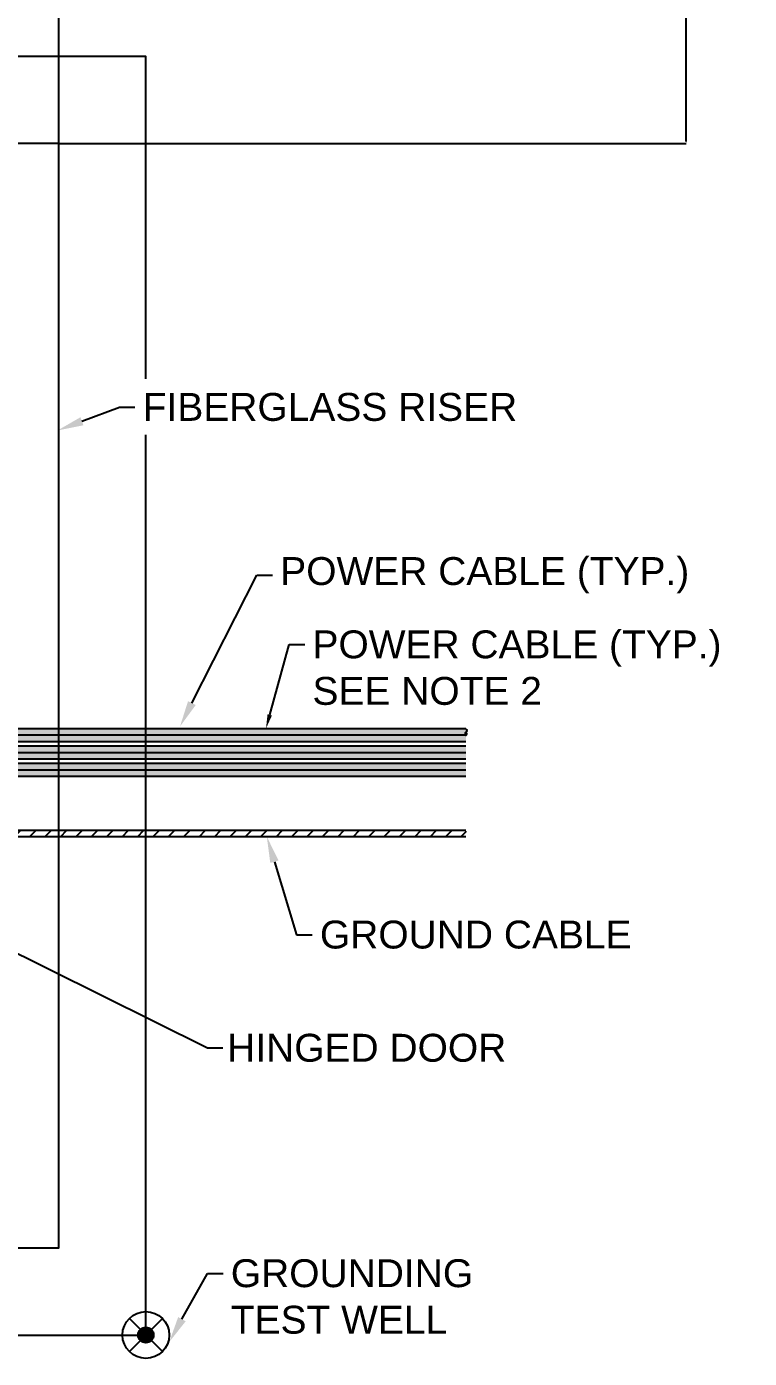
# Model space of a CAD drawing. Header units: feet. Extents: x -208 to 2089, y -974 to 342.
# Drawn here: x 303.8 to 345.2, y 194.8 to 271.2 of the extents above; entities that cross this region are included whole.
import ezdxf
from ezdxf import colors
from ezdxf.entities.mleader import LeaderData, LeaderLine
from ezdxf.math import Vec2, Vec3

# ---------------------------------------------------------------- set-up
doc = ezdxf.new("R2010")
doc.units = ezdxf.units.FT
doc.header["$MEASUREMENT"] = 0
doc.layers.get('Defpoints').update_dxf_attribs({"color": 5})
for name, color, linetype in [('E-CABL-ACF', 1, 'AC_CABLE_FEEDER'), ('E-DETL-6', 7, 'Continuous'), ('E-EQPM-ENCL', 8, 'Continuous'), ('E-GRND', 3, 'Continuous'), ('G-ANNO-TEXT', 1, 'Continuous')]:
    doc.layers.add(name, color=color, linetype=linetype)
doc.styles.add('NEI-A', font='arial.ttf', dxfattribs={"height": 0.1})
doc.linetypes.add('AC_CABLE_FEEDER', pattern='A,0.2,-0.05,0,-0.05,0.2,-0.12,["ACF",Standard,S=0.1,R=0,X=-0.05,Y=-0.05],-0.3,0.2,-0.05,0,-0.05', length=1.22)
doc.dimstyles.new('NEI-A', dxfattribs={"dimtxt": 0.1, "dimasz": 0.125, "dimexe": 0.0625, "dimexo": 0.0625, "dimgap": 0.0625, "dimtad": 0, "dimtih": 1, "dimtoh": 1, "dimdec": 4, "dimzin": 3, "dimdsep": 46, "dimlunit": 4, "dimtxsty": 'NEI-A', "dimcen": 0, "dimclrt": 256, "dimadec": 0, "dimazin": 0, "dimtfac": 0.75, "dimtdec": 4, "dimtofl": 0, "dimtmove": 0, "dimatfit": 3, "dimfxl": 1, "dimtfill": 2, "dimtfillclr": 256, "dimfrac": 1, "dimtolj": 1, "dimtzin": 0, "dimarcsym": 0})
pattern_1 = [(45, (134.6341, 12.97836), (-0.4419417, 0.4419417), [])]

# ---------------------------------------------------------------- blocks, each defined once
blk = doc.blocks.new('*D33')
at = {"layer": 'Defpoints', "color": 0, "transparency": 16777216}
for p in [(341.618, 300.457), (341.618, 264.457), (341.618, 264.457)]:
    blk.add_point(p, dxfattribs=at)
at = {"layer": 'G-ANNO-TEXT', "color": 0, "lineweight": -2, "transparency": 16777216}
for p, q in [((341.618, 300.332), (341.618, 283.175)), ((341.618, 264.582), (341.618, 281.739))]:
    blk.add_line(p, q, dxfattribs=at)
at = {"layer": 'G-ANNO-TEXT', "color": 0, "transparency": 16777216}
for points in [[(341.597, 300.332), (341.639, 300.332), (341.618, 300.457)], [(341.597, 264.582), (341.639, 264.582), (341.618, 264.457)]]:
    blk.add_solid(points, dxfattribs=at)
at = {"layer": 'G-ANNO-TEXT', "transparency": 16777216, "insert": (341.618, 282.457), "char_height": 0.1, "attachment_point": 5, "style": 'NEI-A', "bg_fill": 1, "box_fill_scale": 1.25, "bg_fill_color": 256, "bg_fill_transparency": 0}
blk.add_mtext('\\A1;{\\H10x;(TYP.) 3\'-0"}', dxfattribs=at)

msp = doc.modelspace()

# ---------------------------------------------------------------- hatches: boundary and pattern name
at = {"layer": 'E-CABL-ACF', "linetype": 'Continuous'}
h = msp.add_hatch(color=252, dxfattribs=at)
h.dxf.hatch_style = 1
h.paths.add_polyline_path([(328.979, 228.92709), (231.82227, 228.92709, -0.26270262), (227.71161, 231.30394), (227.0228, 231.30394), (227.0228, 231.16653), (226.93004, 231.16653, 0.27629079), (231.8185, 228.17709), (328.979, 228.17709)])
h = msp.add_hatch(color=252, dxfattribs=at)
h.dxf.hatch_style = 1
h.paths.add_polyline_path([(328.979, 229.92709), (258.55527, 229.92709, -0.19331421), (255.22816, 231.30394), (254.22208, 231.30394, 0.22724695), (258.55149, 229.17709), (328.979, 229.17709)])
h = msp.add_hatch(color=252, dxfattribs=at)
h.dxf.hatch_style = 1
h.paths.add_polyline_path([(328.979, 230.92709), (285.04937, 230.92709, -0.09712925), (283.22873, 231.30394), (281.73689, 231.30394, 0.16062325), (285.0456, 230.17709), (328.979, 230.17709)])
at = {"layer": 'E-DETL-6'}
h = msp.add_hatch(dxfattribs=at)
h.set_pattern_fill('ANSI31', color=64, scale=5)
h.set_pattern_definition(pattern_1)
edge = h.paths.add_edge_path()
edge.add_arc((329.0464, 224.81018), 0.11546, 125.7114329, 234.2885671, ccw=False)
edge.add_arc((328.91161, 224.99768), 0.11546, 305.7114329, 414.2885671)
edge.add_line((328.97901, 225.09143), (284.24565, 225.09143))
edge.add_line((284.24565, 225.09143), (284.24565, 224.71643))
edge.add_line((284.24565, 224.71643), (328.97901, 224.71643))
h = msp.add_hatch(dxfattribs=at)
h.set_pattern_fill('ANSI31', color=64, scale=5)
h.set_pattern_definition(pattern_1)
edge = h.paths.add_edge_path()
edge.add_arc((329.0464, 224.81018), 0.11546, 125.7114329, 234.2885671, ccw=False)
edge.add_arc((328.91161, 224.99768), 0.11546, 305.7114329, 414.2885671)
edge.add_line((328.97901, 225.09143), (284.24565, 225.09143))
edge.add_line((284.24565, 225.09143), (284.24565, 224.71643))
edge.add_line((284.24565, 224.71643), (328.97901, 224.71643))
at = {"layer": 'E-GRND', "linetype": 'Continuous'}
h = msp.add_hatch(color=256, dxfattribs=at)
edge = h.paths.add_edge_path()
edge.add_arc((310.61772, 196.14176), 0.44643, 0, 360)
h = msp.add_hatch(color=256, dxfattribs=at)
edge = h.paths.add_edge_path()
edge.add_arc((310.61772, 196.14176), 0.44643, 0, 360)

# ---------------------------------------------------------------- linework, layer by layer
at = {"layer": 'Defpoints', "linetype": 'Continuous', "flags": 128}
for points in [[(226.73475, 232.9212, 0.36485497), (231.82035, 228.55209), (328.979, 228.55209)], [(253.73475, 232.9212, 0.30939879), (258.55334, 229.55209), (328.979, 229.55209)], [(280.73475, 232.9212, 0.25122551), (285.04745, 230.55209), (328.979, 230.55209)]]:
    msp.add_lwpolyline(points, format="xyb", dxfattribs=at)
at = {"layer": 'E-CABL-ACF', "linetype": 'Continuous', "flags": 128}
for points in [[(226.93004, 231.16653, 0.27629079), (231.8185, 228.17709), (328.979, 228.17709)], [(227.71161, 231.30394, 0.26270262), (231.82227, 228.92709), (328.979, 228.92709)], [(254.22208, 231.30394, 0.22724695), (258.55149, 229.17709), (328.979, 229.17709)], [(255.22816, 231.30394, 0.19331421), (258.55527, 229.92709), (328.979, 229.92709)], [(281.73689, 231.30394, 0.16062325), (285.0456, 230.17709), (328.979, 230.17709)], [(283.22873, 231.30394, 0.09712925), (285.04937, 230.92709), (328.979, 230.92709)]]:
    msp.add_lwpolyline(points, format="xyb", dxfattribs=at)
at = {"layer": 'E-DETL-6', "color": 64, "linetype": 'Continuous', "flags": 128}
msp.add_lwpolyline([(328.97901, 230.89422, -0.51270153), (328.97901, 230.70672, 0.51270153), (328.97901, 230.51922, 0.51270153), (328.97901, 230.70672, -0.51270153)], format="xyb", dxfattribs=at)
msp.add_lwpolyline([(328.97901, 224.71643), (284.24565, 224.71643), (284.24565, 225.09143), (328.97901, 225.09143)], dxfattribs=at)
msp.add_lwpolyline([(328.97901, 224.71643), (284.24565, 224.71643), (284.24565, 225.09143), (328.97901, 225.09143)], dxfattribs=at)
at = {"layer": 'E-EQPM-ENCL'}
msp.add_lwpolyline([(192.32006, 201.14176), (305.61772, 201.14176), (305.61772, 264.4566), (192.32006, 264.4566)], close=True, dxfattribs=at)
at = {"layer": 'E-GRND'}
msp.add_lwpolyline([(187.32006, 196.14176), (310.61772, 196.14176), (310.61772, 269.4566), (187.32006, 269.4566)], close=True, dxfattribs=at)
for points in [[(309.6707, 195.19475), (311.56474, 197.08878)], [(311.56474, 195.19475), (309.6707, 197.08878)], [(309.6707, 195.19475), (311.56474, 197.08878)], [(311.56474, 195.19475), (309.6707, 197.08878)]]:
    msp.add_lwpolyline(points, dxfattribs=at)
at = {"layer": 'E-GRND', "linetype": 'Continuous'}
for radius in [1.33929, 0.44643, 0.44643]:
    msp.add_circle((310.61772, 196.14176), radius, dxfattribs=at)
at = {"layer": 'G-ANNO-TEXT', "flags": 128}
for points in [[(305.61772, 264.4566), (305.61772, 300.4566)], [(305.61772, 264.4566), (341.61772, 264.4566)]]:
    msp.add_lwpolyline(points, dxfattribs=at)

# ---------------------------------------------------------------- dimensions: what is measured, and where the dimension line sits
at = {"layer": 'G-ANNO-TEXT'}
dim = msp.add_linear_dim(base=(341.61772, 264.4566), p1=(341.61772, 300.4566), p2=(341.61772, 264.4566), angle=270, text='{\\H10x;(TYP.) <>}', dimstyle='NEI-A', dxfattribs=at)
dim.commit()
dim.dimension.update_dxf_attribs({"geometry": '*D33', "text_midpoint": (341.61772, 282.4566)})

# ---------------------------------------------------------------- next in the draw order: leaders
ml = msp.add_multileader_mtext('Standard', dxfattribs=at)
ml.set_content('POWER CABLE (TYP.)\\PSEE NOTE 2', color=256, style='NEI-A')
ml.set_leader_properties()
ml.build(insert=Vec2(0, 0))
ml.multileader.update_dxf_attribs({"dogleg_length": 0.125, "arrow_head_size": 0.8})
ctx = ml.context
ctx.base_point, ctx.char_height, ctx.arrow_head_size, ctx.landing_gap_size, ctx.plane_origin = Vec3(319.73025, 235.7299), 1.6, 0.8, 0.44643, Vec3(290.1971, 231.43371)
notes = []
notes.append((ctx, [(0, (1, 1, 0), (318.8374, 235.7299), (1, 0), 0.89286, [(0, [(317.51204, 230.92709)], 0, [])])]))
ctx.mtext.insert, ctx.mtext.width, ctx.mtext.defined_height, ctx.mtext.flow_direction = Vec3(320.17668, 236.54355), 23.9165541, 4.86671, 5
ctx.mtext.has_bg_fill, ctx.mtext.bg_color, ctx.mtext.bg_scale_factor, ctx.mtext.bg_transparency, ctx.mtext.use_window_bg_color = 1, -1073741824, 1.5, 0, 1
ml = msp.add_multileader_mtext('Standard', dxfattribs=at)
ml.set_content('HINGED DOOR', color=256, style='NEI-A')
ml.set_leader_properties()
ml.build(insert=Vec2(0, 0))
ml.multileader.update_dxf_attribs({"dogleg_length": 0.125, "arrow_head_size": 1.5})
ctx = ml.context
ctx.base_point, ctx.char_height, ctx.arrow_head_size, ctx.landing_gap_size, ctx.plane_origin = Vec3(315.04002, 212.59892), 1.6, 1.5, 0.44643, Vec3(346.60021, 191.89642)
ctx.text_align_type = 2
notes.append((ctx, [(1, (1, 1, 0), (314.14717, 212.59892), (1, 0), 0.89286, [(0, [(291.85489, 223.66594)], 0, [])])]))
ctx.mtext.insert, ctx.mtext.defined_height, ctx.mtext.alignment, ctx.mtext.flow_direction = Vec3(331.29873, 213.41256), 1.69271, 3, 5
ctx.mtext.has_bg_fill, ctx.mtext.bg_color, ctx.mtext.bg_scale_factor, ctx.mtext.bg_transparency, ctx.mtext.use_window_bg_color = 1, -1073741824, 1.5, 0, 1
ml = msp.add_multileader_mtext('Standard', dxfattribs=at)
ml.set_content('GROUNDING TEST WELL', color=256, style='NEI-A')
ml.set_leader_properties()
ml.build(insert=Vec2(0, 0))
ml.multileader.update_dxf_attribs({"dogleg_length": 0.125, "arrow_head_size": 1.5})
ctx = ml.context
ctx.base_point, ctx.char_height, ctx.arrow_head_size, ctx.landing_gap_size, ctx.plane_origin = Vec3(315.04368, 199.6722), 1.6, 1.5, 0.44643, Vec3(291.20402, 175.15421)
notes.append((ctx, [(0, (1, 1, 0), (314.15083, 199.6722), (1, 0), 0.89286, [(0, [(311.95512, 195.73754)], 0, [])])]))
ctx.mtext.insert, ctx.mtext.width, ctx.mtext.defined_height, ctx.mtext.flow_direction = Vec3(315.49011, 200.48584), 18.2069807, 5.87122, 5
ctx.mtext.has_bg_fill, ctx.mtext.bg_color, ctx.mtext.bg_scale_factor, ctx.mtext.bg_transparency, ctx.mtext.use_window_bg_color = 1, -1073741824, 1.5, 0, 1
for ctx, leaders in notes:
    for number, flags, end, landing, length, lines in leaders:
        leader = LeaderData()
        leader.index, (leader.has_last_leader_line, leader.has_dogleg_vector, leader.attachment_direction) = number, flags
        leader.last_leader_point, leader.dogleg_vector, leader.dogleg_length = Vec3(end), Vec3(landing), length
        for number, points, colour, breaks in lines:
            line = LeaderLine()
            line.index, line.vertices, line.color, line.breaks = number, Vec3.list(points), colors.encode_raw_color(colour), breaks
            leader.lines.append(line)
        ctx.leaders.append(leader)

# ---------------------------------------------------------------- next in the draw order: hatches: boundary and pattern name
at = {"layer": 'E-CABL-ACF', "linetype": 'Continuous'}
h = msp.add_hatch(color=252, dxfattribs=at)
h.dxf.hatch_style = 1
h.paths.add_polyline_path([(328.979, 228.92709), (231.82227, 228.92709, -0.26270262), (227.71161, 231.30394), (227.0228, 231.30394), (227.0228, 231.16653), (226.93004, 231.16653, 0.27629079), (231.8185, 228.17709), (328.979, 228.17709)])
h = msp.add_hatch(color=252, dxfattribs=at)
h.dxf.hatch_style = 1
h.paths.add_polyline_path([(328.979, 229.92709), (258.55527, 229.92709, -0.19331421), (255.22816, 231.30394), (254.22208, 231.30394, 0.22724695), (258.55149, 229.17709), (328.979, 229.17709)])
h = msp.add_hatch(color=252, dxfattribs=at)
h.dxf.hatch_style = 1
h.paths.add_polyline_path([(328.979, 230.92709), (285.04937, 230.92709, -0.09712925), (283.22873, 231.30394), (281.73689, 231.30394, 0.16062325), (285.0456, 230.17709), (328.979, 230.17709)])

# ---------------------------------------------------------------- next in the draw order: linework, layer by layer
at = {"layer": 'Defpoints', "linetype": 'Continuous', "flags": 128}
for points in [[(226.73475, 232.9212, 0.36485497), (231.82035, 228.55209), (328.979, 228.55209)], [(253.73475, 232.9212, 0.30939879), (258.55334, 229.55209), (328.979, 229.55209)], [(280.73475, 232.9212, 0.25122551), (285.04745, 230.55209), (328.979, 230.55209)]]:
    msp.add_lwpolyline(points, format="xyb", dxfattribs=at)
at = {"layer": 'E-CABL-ACF', "linetype": 'Continuous', "flags": 128}
for points in [[(226.93004, 231.16653, 0.27629079), (231.8185, 228.17709), (328.979, 228.17709)], [(227.71161, 231.30394, 0.26270262), (231.82227, 228.92709), (328.979, 228.92709)], [(254.22208, 231.30394, 0.22724695), (258.55149, 229.17709), (328.979, 229.17709)], [(255.22816, 231.30394, 0.19331421), (258.55527, 229.92709), (328.979, 229.92709)], [(281.73689, 231.30394, 0.16062325), (285.0456, 230.17709), (328.979, 230.17709)], [(283.22873, 231.30394, 0.09712925), (285.04937, 230.92709), (328.979, 230.92709)]]:
    msp.add_lwpolyline(points, format="xyb", dxfattribs=at)
at = {"layer": 'E-DETL-6', "color": 64, "linetype": 'Continuous', "flags": 128}
msp.add_lwpolyline([(328.97901, 230.89422, -0.51270153), (328.97901, 230.70672, 0.51270153), (328.97901, 230.51922, 0.51270153), (328.97901, 230.70672, -0.51270153)], format="xyb", dxfattribs=at)
at = {"layer": 'E-EQPM-ENCL'}
msp.add_lwpolyline([(192.32006, 201.14176), (305.61772, 201.14176), (305.61772, 264.4566), (192.32006, 264.4566)], close=True, dxfattribs=at)
at = {"layer": 'E-GRND'}
msp.add_lwpolyline([(187.32006, 196.14176), (310.61772, 196.14176), (310.61772, 269.4566), (187.32006, 269.4566)], close=True, dxfattribs=at)
at = {"layer": 'E-GRND', "linetype": 'Continuous'}
msp.add_circle((310.61772, 196.14176), 1.33929, dxfattribs=at)

# ---------------------------------------------------------------- next in the draw order: leaders
at = {"layer": 'G-ANNO-TEXT'}
ml = msp.add_multileader_mtext('Standard', dxfattribs=at)
ml.set_content('GROUND CABLE', color=256, style='NEI-A')
ml.set_leader_properties()
ml.build(insert=Vec2(0, 0))
ml.multileader.update_dxf_attribs({"dogleg_length": 0.125, "arrow_head_size": 1.5})
ctx = ml.context
ctx.base_point, ctx.char_height, ctx.arrow_head_size, ctx.landing_gap_size, ctx.plane_origin = Vec3(320.15711, 219.09101), 1.6, 1.5, 0.44643, Vec3(289.34894, 198.98612)
notes = []
notes.append((ctx, [(0, (1, 1, 0), (319.26426, 219.09101), (1, 0), 0.89286, [(0, [(317.55674, 224.71643)], 0, [])])]))
ctx.mtext.insert, ctx.mtext.defined_height, ctx.mtext.flow_direction = Vec3(320.60354, 219.90465), 0.76279, 5
ctx.mtext.has_bg_fill, ctx.mtext.bg_color, ctx.mtext.bg_scale_factor, ctx.mtext.bg_transparency, ctx.mtext.use_window_bg_color = 1, -1073741824, 1.5, 0, 1
for ctx, leaders in notes:
    for number, flags, end, landing, length, lines in leaders:
        leader = LeaderData()
        leader.index, (leader.has_last_leader_line, leader.has_dogleg_vector, leader.attachment_direction) = number, flags
        leader.last_leader_point, leader.dogleg_vector, leader.dogleg_length = Vec3(end), Vec3(landing), length
        for number, points, colour, breaks in lines:
            line = LeaderLine()
            line.index, line.vertices, line.color, line.breaks = number, Vec3.list(points), colors.encode_raw_color(colour), breaks
            leader.lines.append(line)
        ctx.leaders.append(leader)

# ---------------------------------------------------------------- next in the draw order: leaders
ml = msp.add_multileader_mtext('Standard', dxfattribs=at)
ml.set_content('FIBERGLASS RISER ', color=256, style='NEI-A')
ml.set_leader_properties()
ml.build(insert=Vec2(0, 0))
ml.multileader.update_dxf_attribs({"dogleg_length": 0.125, "arrow_head_size": 1.5})
ctx = ml.context
ctx.base_point, ctx.char_height, ctx.arrow_head_size, ctx.landing_gap_size, ctx.plane_origin = Vec3(309.99056, 249.34509), 1.6, 1.5, 0.44643, Vec3(287.49018, 236.69615)
notes = []
notes.append((ctx, [(0, (1, 1, 0), (309.09771, 249.34509), (1, 0), 0.89286, [(0, [(305.54658, 248.0067)], 0, [])])]))
ctx.mtext.insert, ctx.mtext.width, ctx.mtext.defined_height, ctx.mtext.flow_direction = Vec3(310.43699, 250.15873), 22.913619, 1.91411, 5
ctx.mtext.has_bg_fill, ctx.mtext.bg_color, ctx.mtext.bg_scale_factor, ctx.mtext.bg_transparency, ctx.mtext.use_window_bg_color = 1, -1073741824, 1.5, 0, 1
ml = msp.add_multileader_mtext('Standard', dxfattribs=at)
ml.set_content('POWER CABLE (TYP.)', color=256, style='NEI-A')
ml.set_leader_properties()
ml.build(insert=Vec2(0, 0))
ml.multileader.update_dxf_attribs({"dogleg_length": 0.125, "arrow_head_size": 1.5})
ctx = ml.context
ctx.base_point, ctx.char_height, ctx.arrow_head_size, ctx.landing_gap_size, ctx.plane_origin = Vec3(317.88053, 239.71186), 1.6, 1.5, 0.44643, Vec3(290.1971, 231.43371)
notes.append((ctx, [(0, (1, 1, 0), (316.98767, 239.71186), (1, 0), 0.89286, [(0, [(312.57679, 231.03688)], 0, [])])]))
ctx.mtext.insert, ctx.mtext.width, ctx.mtext.defined_height, ctx.mtext.flow_direction = Vec3(318.32696, 240.74706), 24.2589235, 2.057, 5
ctx.mtext.has_bg_fill, ctx.mtext.bg_color, ctx.mtext.bg_scale_factor, ctx.mtext.bg_transparency, ctx.mtext.use_window_bg_color = 1, -1073741824, 1.5, 0, 1
for ctx, leaders in notes:
    for number, flags, end, landing, length, lines in leaders:
        leader = LeaderData()
        leader.index, (leader.has_last_leader_line, leader.has_dogleg_vector, leader.attachment_direction) = number, flags
        leader.last_leader_point, leader.dogleg_vector, leader.dogleg_length = Vec3(end), Vec3(landing), length
        for number, points, colour, breaks in lines:
            line = LeaderLine()
            line.index, line.vertices, line.color, line.breaks = number, Vec3.list(points), colors.encode_raw_color(colour), breaks
            leader.lines.append(line)
        ctx.leaders.append(leader)

doc.saveas('drawing.dxf')
